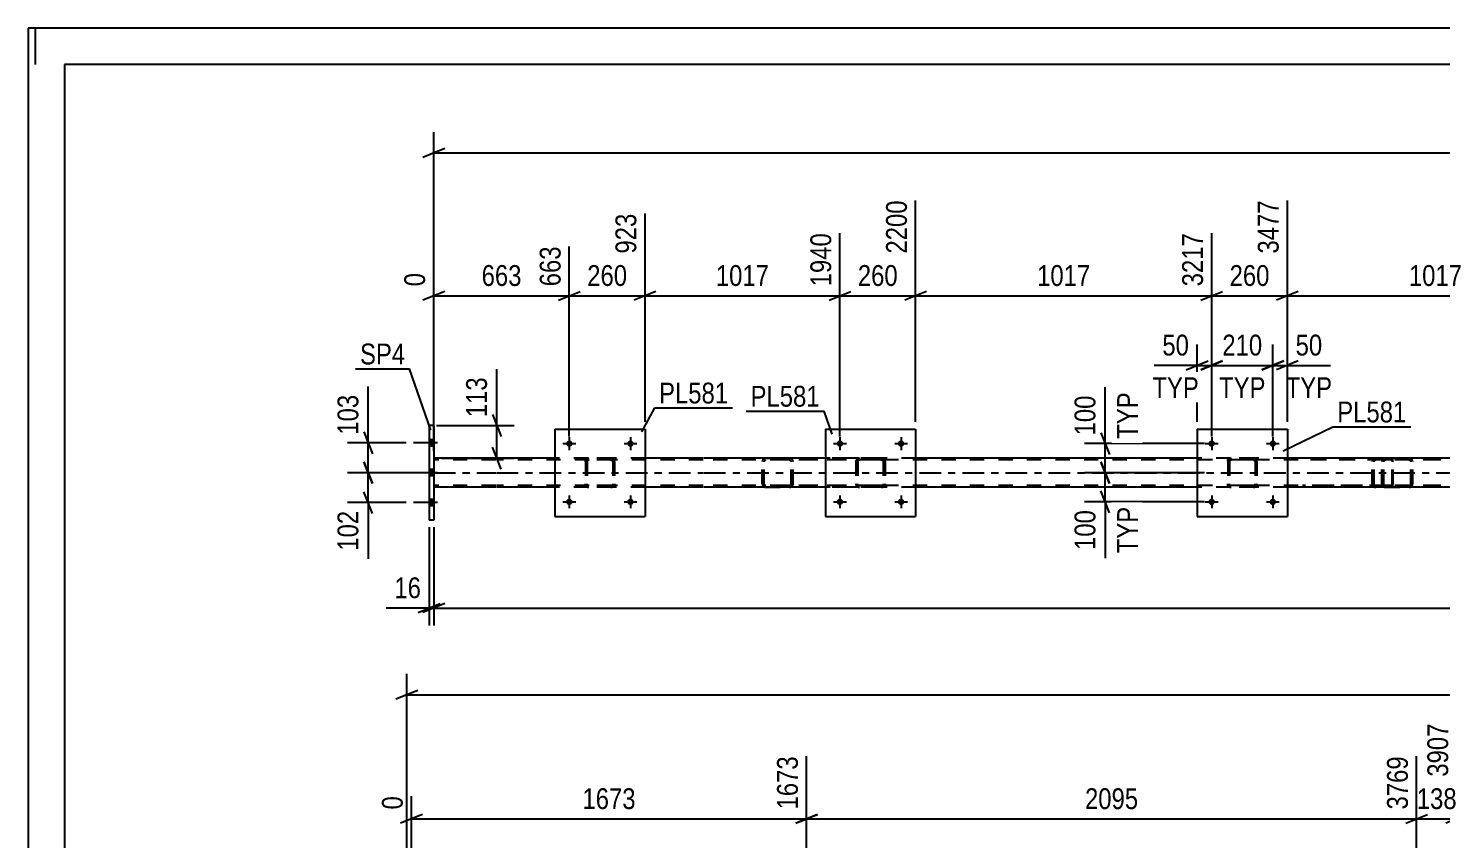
# Model space of a CAD drawing. Header units: millimetres. Extents: x 0 to 841, y 0 to 594.
# Drawn here: x 0 to 194.2, y 482.5 to 594 of the extents above; entities that cross this region are included whole.
import ezdxf

# ---------------------------------------------------------------- set-up
doc = ezdxf.new("R2010")
doc.units = ezdxf.units.MM
doc.linetypes.add('DXK_LINE_DOT2', pattern=[3.9198, 1.9599, -1.9599])
doc.linetypes.add('DXK_LINE_DOT3', pattern=[5.9187, 2.979, -0.9799, 0.9799, -0.9799])
doc.styles.add('Arial Narrow', font='ARIALN.TTF', dxfattribs={"height": 0.2})

# ---------------------------------------------------------------- blocks, each defined once
blk = doc.blocks.new('Unknown-275727422-1135')
at = {"color": 5, "linetype": 'Continuous'}
for p, q in [((841, 594), (0, 594)), ((0, 594), (0, 0)), ((1, 589), (1, 594)), ((836, 589), (5, 589)), ((5, 589), (5, 5))]:
    blk.add_line(p, q, dxfattribs=at)
blk = doc.blocks.new('Bolt-275727422-2502 - 2500')
at = {"linetype": 'Continuous'}
for points in [[(74.78, 536.92, -1), (73.9, 536.92, -1)], [(83.18, 536.92, -1), (82.3, 536.92, -1)]]:
    blk.add_hatch(color=1, dxfattribs=at).paths.add_polyline_path(points)
at = {"color": 1, "linetype": 'Continuous'}
for p, q in [((73.46, 536.92), (75.22, 536.92)), ((74.34, 537.8), (74.34, 536.04)), ((81.86, 536.92), (83.62, 536.92)), ((82.74, 537.8), (82.74, 536.04))]:
    blk.add_line(p, q, dxfattribs=at)
blk = doc.blocks.new('Bolt-275727422-2639 - 2500')
at = {"linetype": 'Continuous'}
for points in [[(74.78, 528.92, -1), (73.9, 528.92, -1)], [(83.18, 528.92, -1), (82.3, 528.92, -1)]]:
    blk.add_hatch(color=1, dxfattribs=at).paths.add_polyline_path(points)
at = {"color": 1, "linetype": 'Continuous'}
for p, q in [((73.46, 528.92), (75.22, 528.92)), ((74.34, 529.8), (74.34, 528.04)), ((81.86, 528.92), (83.62, 528.92)), ((82.74, 529.8), (82.74, 528.04))]:
    blk.add_line(p, q, dxfattribs=at)
blk = doc.blocks.new('Bolt-275727422-2524 - 2500')
at = {"linetype": 'Continuous'}
for points in [[(111.96, 536.92, -1), (111.08, 536.92, -1)], [(120.36, 536.92, -1), (119.48, 536.92, -1)]]:
    blk.add_hatch(color=1, dxfattribs=at).paths.add_polyline_path(points)
at = {"color": 1, "linetype": 'Continuous'}
for p, q in [((110.64, 536.92), (112.4, 536.92)), ((111.52, 537.8), (111.52, 536.04)), ((119.04, 536.92), (120.8, 536.92)), ((119.92, 537.8), (119.92, 536.04))]:
    blk.add_line(p, q, dxfattribs=at)
blk = doc.blocks.new('Bolt-275727422-2525 - 2500')
at = {"linetype": 'Continuous'}
for points in [[(111.96, 528.92, -1), (111.08, 528.92, -1)], [(120.36, 528.92, -1), (119.48, 528.92, -1)]]:
    blk.add_hatch(color=1, dxfattribs=at).paths.add_polyline_path(points)
at = {"color": 1, "linetype": 'Continuous'}
for p, q in [((110.64, 528.92), (112.4, 528.92)), ((111.52, 529.8), (111.52, 528.04)), ((119.04, 528.92), (120.8, 528.92)), ((119.92, 529.8), (119.92, 528.04))]:
    blk.add_line(p, q, dxfattribs=at)
blk = doc.blocks.new('Bolt-275727422-2526 - 2500')
at = {"linetype": 'Continuous'}
for points in [[(163.04, 536.92, -1), (162.16, 536.92, -1)], [(171.44, 536.92, -1), (170.56, 536.92, -1)]]:
    blk.add_hatch(color=1, dxfattribs=at).paths.add_polyline_path(points)
at = {"color": 1, "linetype": 'Continuous'}
for p, q in [((161.72, 536.92), (163.48, 536.92)), ((162.6, 537.8), (162.6, 536.04)), ((170.12, 536.92), (171.88, 536.92)), ((171, 537.8), (171, 536.04))]:
    blk.add_line(p, q, dxfattribs=at)
blk = doc.blocks.new('Bolt-275727422-2527 - 2500')
at = {"linetype": 'Continuous'}
for points in [[(163.04, 528.92, -1), (162.16, 528.92, -1)], [(171.44, 528.92, -1), (170.56, 528.92, -1)]]:
    blk.add_hatch(color=1, dxfattribs=at).paths.add_polyline_path(points)
at = {"color": 1, "linetype": 'Continuous'}
for p, q in [((161.72, 528.92), (163.48, 528.92)), ((162.6, 529.8), (162.6, 528.04)), ((170.12, 528.92), (171.88, 528.92)), ((171, 529.8), (171, 528.04))]:
    blk.add_line(p, q, dxfattribs=at)
blk = doc.blocks.new('Part-275727422-2530 - 2500')
at = {"color": 2, "linetype": 'Continuous'}
for p, q in [((72.34, 538.92), (72.34, 526.92)), ((72.34, 538.92), (84.74, 538.92)), ((84.74, 538.92), (84.74, 526.92)), ((72.34, 526.92), (84.74, 526.92))]:
    blk.add_line(p, q, dxfattribs=at)
blk = doc.blocks.new('Part-275727422-2531 - 2500')
at = {"color": 7, "linetype": 'DXK_LINE_DOT2'}
for p, q in [((76.54, 534.44), (76.58, 534.62)), ((76.58, 534.62), (76.54, 534.44)), ((76.54, 534.44), (76.54, 531.4)), ((76.78, 534.44), (76.8, 534.53)), ((76.78, 534.44), (76.78, 531.4)), ((76.8, 534.53), (76.85, 534.61)), ((76.84, 534.88), (77.02, 534.92)), ((77.02, 534.92), (76.84, 534.88)), ((76.85, 534.61), (76.93, 534.66)), ((76.93, 534.66), (77.02, 534.68)), ((80.06, 534.92), (77.02, 534.92)), ((80.06, 534.68), (77.02, 534.68)), ((80.06, 534.92), (80.24, 534.88)), ((80.24, 534.88), (80.06, 534.92)), ((80.06, 534.68), (80.15, 534.66)), ((80.15, 534.66), (80.23, 534.61)), ((80.23, 534.61), (80.28, 534.53)), ((80.28, 534.53), (80.3, 534.44)), ((80.3, 534.44), (80.3, 531.4)), ((80.5, 534.62), (80.54, 534.44)), ((80.54, 534.44), (80.5, 534.62)), ((80.54, 534.44), (80.54, 531.4)), ((76.58, 531.22), (76.54, 531.4)), ((76.54, 531.4), (76.58, 531.22)), ((76.8, 531.31), (76.78, 531.4)), ((76.85, 531.23), (76.8, 531.31)), ((77.02, 530.92), (76.84, 530.96)), ((76.84, 530.96), (77.02, 530.92)), ((76.93, 531.18), (76.85, 531.23)), ((77.02, 531.16), (76.93, 531.18)), ((80.06, 531.16), (77.02, 531.16)), ((80.06, 530.92), (77.02, 530.92)), ((80.15, 531.18), (80.06, 531.16)), ((80.24, 530.96), (80.06, 530.92)), ((80.06, 530.92), (80.24, 530.96)), ((80.23, 531.23), (80.15, 531.18)), ((80.28, 531.31), (80.23, 531.23)), ((80.3, 531.4), (80.28, 531.31)), ((80.54, 531.4), (80.5, 531.22)), ((80.5, 531.22), (80.54, 531.4))]:
    blk.add_line(p, q, dxfattribs=at)
at = {"color": 7, "linetype": 'DXK_LINE_DOT3'}
blk.add_line((78.54, 532.92), (78.54, 532.92), dxfattribs=at)
at = {"color": 7, "linetype": 'DXK_LINE_DOT2'}
for centre, start, end in [((77.02, 534.44), 112.5, 157.5), ((77.02, 534.44), 112.5, 157.5), ((80.06, 534.44), 22.5, 67.5), ((80.06, 534.44), 22.5, 67.5), ((77.02, 531.4), 202.5, 247.5), ((77.02, 531.4), 202.5, 247.5), ((80.06, 531.4), 292.5, 337.5), ((80.06, 531.4), 292.5, 337.5)]:
    blk.add_arc(centre, 0.48, start, end, dxfattribs=at)
blk = doc.blocks.new('Part-275727422-2610 - 2500')
at = {"color": 7, "linetype": 'DXK_LINE_DOT2'}
for p, q in [((100.88, 534.61), (100.84, 534.44)), ((100.84, 531.4), (100.84, 534.44)), ((100.88, 534.62), (100.88, 534.61)), ((101.1, 534.44), (101.12, 534.53)), ((101.1, 531.4), (101.1, 534.44)), ((101.12, 534.53), (101.17, 534.61)), ((101.35, 534.92), (101.16, 534.88)), ((101.17, 534.61), (101.25, 534.66)), ((101.25, 534.66), (101.35, 534.68)), ((101.35, 534.92), (104.59, 534.92)), ((116.34, 534.92), (101.35, 534.92)), ((116.34, 534.68), (101.35, 534.68)), ((104.78, 534.88), (104.59, 534.92)), ((104.59, 534.68), (104.68, 534.66)), ((104.68, 534.66), (104.77, 534.61)), ((104.77, 534.61), (104.82, 534.53)), ((104.82, 534.53), (104.84, 534.44)), ((104.84, 531.4), (104.84, 534.44)), ((105.06, 534.61), (105.06, 534.62)), ((105.1, 534.44), (105.06, 534.61)), ((105.1, 531.4), (105.1, 534.44)), ((100.84, 531.4), (100.86, 531.31)), ((100.86, 531.31), (100.88, 531.22)), ((101.12, 531.31), (101.1, 531.4)), ((101.17, 531.23), (101.12, 531.31)), ((101.16, 530.96), (101.35, 530.92)), ((101.25, 531.18), (101.17, 531.23)), ((101.35, 531.16), (101.25, 531.18)), ((116.34, 531.16), (101.35, 531.16)), ((101.35, 530.92), (104.59, 530.92)), ((116.34, 530.92), (101.35, 530.92)), ((104.68, 531.18), (104.59, 531.16)), ((104.59, 530.92), (104.78, 530.96)), ((104.77, 531.23), (104.68, 531.18)), ((104.82, 531.31), (104.77, 531.23)), ((104.84, 531.4), (104.82, 531.31)), ((105.06, 531.22), (105.08, 531.31)), ((105.08, 531.31), (105.1, 531.4))]:
    blk.add_line(p, q, dxfattribs=at)
for centre, start, end in [((101.33, 534.42), 110.7583, 155.68), ((104.61, 534.42), 24.32, 69.2417), ((101.33, 531.42), 204.32, 249.2417), ((104.61, 531.42), 290.7583, 335.68)]:
    blk.add_arc(centre, 0.496, start, end, dxfattribs=at)
blk = doc.blocks.new('Part-275727422-2552 - 2500')
at = {"color": 2, "linetype": 'Continuous'}
for p, q in [((109.52, 538.92), (109.52, 526.92)), ((109.52, 538.92), (121.92, 538.92)), ((121.92, 538.92), (121.92, 526.92)), ((109.52, 526.92), (121.92, 526.92))]:
    blk.add_line(p, q, dxfattribs=at)
blk = doc.blocks.new('Part-275727422-2553 - 2500')
at = {"color": 7, "linetype": 'DXK_LINE_DOT2'}
for p, q in [((113.72, 534.44), (113.76, 534.62)), ((113.76, 534.62), (113.72, 534.44)), ((113.72, 534.44), (113.72, 531.4)), ((113.96, 534.44), (113.98, 534.53)), ((113.96, 534.44), (113.96, 531.4)), ((113.98, 534.53), (114.03, 534.61)), ((114.02, 534.88), (114.2, 534.92)), ((114.2, 534.92), (114.02, 534.88)), ((114.03, 534.61), (114.11, 534.66)), ((114.11, 534.66), (114.2, 534.68)), ((117.24, 534.92), (114.2, 534.92)), ((117.24, 534.68), (114.2, 534.68)), ((117.24, 534.92), (117.42, 534.88)), ((117.42, 534.88), (117.24, 534.92)), ((117.24, 534.68), (117.33, 534.66)), ((117.33, 534.66), (117.41, 534.61)), ((117.41, 534.61), (117.46, 534.53)), ((117.46, 534.53), (117.48, 534.44)), ((117.48, 534.44), (117.48, 531.4)), ((117.68, 534.62), (117.72, 534.44)), ((117.72, 534.44), (117.68, 534.62)), ((117.72, 534.44), (117.72, 531.4)), ((113.76, 531.22), (113.72, 531.4)), ((113.72, 531.4), (113.76, 531.22)), ((113.98, 531.31), (113.96, 531.4)), ((114.03, 531.23), (113.98, 531.31)), ((114.2, 530.92), (114.02, 530.96)), ((114.02, 530.96), (114.2, 530.92)), ((114.11, 531.18), (114.03, 531.23)), ((114.2, 531.16), (114.11, 531.18)), ((117.24, 531.16), (114.2, 531.16)), ((117.24, 530.92), (114.2, 530.92)), ((117.33, 531.18), (117.24, 531.16)), ((117.42, 530.96), (117.24, 530.92)), ((117.24, 530.92), (117.42, 530.96)), ((117.41, 531.23), (117.33, 531.18)), ((117.46, 531.31), (117.41, 531.23)), ((117.48, 531.4), (117.46, 531.31)), ((117.72, 531.4), (117.68, 531.22)), ((117.68, 531.22), (117.72, 531.4))]:
    blk.add_line(p, q, dxfattribs=at)
at = {"color": 7, "linetype": 'DXK_LINE_DOT3'}
blk.add_line((115.72, 532.92), (115.72, 532.92), dxfattribs=at)
at = {"color": 7, "linetype": 'DXK_LINE_DOT2'}
for centre, start, end in [((114.2, 534.44), 112.5, 157.5), ((114.2, 534.44), 112.5, 157.5), ((117.24, 534.44), 22.5, 67.5), ((117.24, 534.44), 22.5, 67.5), ((114.2, 531.4), 202.5, 247.5), ((114.2, 531.4), 202.5, 247.5), ((117.24, 531.4), 292.5, 337.5), ((117.24, 531.4), 292.5, 337.5)]:
    blk.add_arc(centre, 0.48, start, end, dxfattribs=at)
blk = doc.blocks.new('Part-275727422-2554 - 2500')
at = {"color": 2, "linetype": 'Continuous'}
for p, q in [((160.6, 538.92), (160.6, 526.92)), ((160.6, 538.92), (173, 538.92)), ((173, 538.92), (173, 526.92)), ((160.6, 526.92), (173, 526.92))]:
    blk.add_line(p, q, dxfattribs=at)
blk = doc.blocks.new('Part-275727422-2555 - 2500')
at = {"color": 7, "linetype": 'DXK_LINE_DOT2'}
for p, q in [((164.8, 534.44), (164.84, 534.62)), ((164.84, 534.62), (164.8, 534.44)), ((164.8, 534.44), (164.8, 531.4)), ((165.04, 534.44), (165.06, 534.53)), ((165.04, 534.44), (165.04, 531.4)), ((165.06, 534.53), (165.11, 534.61)), ((165.1, 534.88), (165.28, 534.92)), ((165.28, 534.92), (165.1, 534.88)), ((165.11, 534.61), (165.19, 534.66)), ((165.19, 534.66), (165.28, 534.68)), ((168.32, 534.92), (165.28, 534.92)), ((168.32, 534.68), (165.28, 534.68)), ((168.32, 534.92), (168.51, 534.88)), ((168.51, 534.88), (168.32, 534.92)), ((168.32, 534.68), (168.41, 534.66)), ((168.41, 534.66), (168.49, 534.61)), ((168.49, 534.61), (168.54, 534.53)), ((168.54, 534.53), (168.56, 534.44)), ((168.56, 534.44), (168.56, 531.4)), ((168.77, 534.62), (168.8, 534.44)), ((168.8, 534.44), (168.77, 534.62)), ((168.8, 534.44), (168.8, 531.4)), ((164.84, 531.22), (164.8, 531.4)), ((164.8, 531.4), (164.84, 531.22)), ((165.06, 531.31), (165.04, 531.4)), ((165.11, 531.23), (165.06, 531.31)), ((165.28, 530.92), (165.1, 530.96)), ((165.1, 530.96), (165.28, 530.92)), ((165.19, 531.18), (165.11, 531.23)), ((165.28, 531.16), (165.19, 531.18)), ((168.32, 531.16), (165.28, 531.16)), ((168.32, 530.92), (165.28, 530.92)), ((168.41, 531.18), (168.32, 531.16)), ((168.51, 530.96), (168.32, 530.92)), ((168.32, 530.92), (168.51, 530.96)), ((168.49, 531.23), (168.41, 531.18)), ((168.54, 531.31), (168.49, 531.23)), ((168.56, 531.4), (168.54, 531.31)), ((168.8, 531.4), (168.77, 531.22)), ((168.77, 531.22), (168.8, 531.4))]:
    blk.add_line(p, q, dxfattribs=at)
at = {"color": 7, "linetype": 'DXK_LINE_DOT3'}
blk.add_line((166.8, 532.92), (166.8, 532.92), dxfattribs=at)
at = {"color": 7, "linetype": 'DXK_LINE_DOT2'}
for centre, start, end in [((165.28, 534.44), 112.5, 157.5), ((165.28, 534.44), 112.5, 157.5), ((168.32, 534.44), 22.5, 67.5), ((168.32, 534.44), 22.5, 67.5), ((165.28, 531.4), 202.5, 247.5), ((165.28, 531.4), 202.5, 247.5), ((168.32, 531.4), 292.5, 337.5), ((168.32, 531.4), 292.5, 337.5)]:
    blk.add_arc(centre, 0.48, start, end, dxfattribs=at)
blk = doc.blocks.new('Bolt-275727422-2637 - 2500')
at = {"linetype": 'Continuous'}
for points in [[(55.72, 536.58), (55.72, 537.46), (55.08, 537.46), (55.08, 536.58)], [(55.72, 536.58), (55.72, 537.46), (55.08, 537.46), (55.08, 536.58)], [(55.72, 536.58), (55.72, 537.46), (55.08, 537.46), (55.08, 536.58)], [(55.72, 532.48), (55.72, 533.36), (55.08, 533.36), (55.08, 532.48)], [(55.72, 532.48), (55.72, 533.36), (55.08, 533.36), (55.08, 532.48)], [(55.72, 528.38), (55.72, 529.26), (55.08, 529.26), (55.08, 528.38)], [(55.72, 528.38), (55.72, 529.26), (55.08, 529.26), (55.08, 528.38)], [(55.72, 528.38), (55.72, 529.26), (55.08, 529.26), (55.08, 528.38)]]:
    blk.add_hatch(color=1, dxfattribs=at).paths.add_polyline_path(points)
at = {"color": 1, "linetype": 'Continuous'}
for p, q in [((56.24, 537.02), (52.92, 537.02)), ((56.24, 537.02), (52.92, 537.02)), ((56.24, 537.02), (52.92, 537.02)), ((55.72, 537.46), (55.08, 537.46)), ((55.72, 537.46), (55.08, 537.46)), ((55.72, 537.46), (55.08, 537.46)), ((55.72, 536.58), (55.08, 536.58)), ((55.72, 536.58), (55.08, 536.58)), ((55.72, 536.58), (55.08, 536.58)), ((56.24, 532.92), (52.92, 532.92)), ((56.24, 532.92), (52.92, 532.92)), ((55.72, 533.36), (55.08, 533.36)), ((55.72, 533.36), (55.08, 533.36)), ((55.72, 532.48), (55.08, 532.48)), ((55.72, 532.48), (55.08, 532.48)), ((56.24, 528.82), (52.92, 528.82)), ((56.24, 528.82), (52.92, 528.82)), ((56.24, 528.82), (52.92, 528.82)), ((55.72, 529.26), (55.08, 529.26)), ((55.72, 529.26), (55.08, 529.26)), ((55.72, 529.26), (55.08, 529.26)), ((55.72, 528.38), (55.08, 528.38)), ((55.72, 528.38), (55.08, 528.38)), ((55.72, 528.38), (55.08, 528.38))]:
    blk.add_line(p, q, dxfattribs=at)
blk = doc.blocks.new('Part-275727422-2611 - 2500')
at = {"color": 7, "linetype": 'DXK_LINE_DOT2'}
for p, q in [((185.98, 534.92), (175.09, 534.92)), ((185.98, 534.68), (175.09, 534.68)), ((184.69, 534.61), (184.66, 534.44)), ((184.66, 531.4), (184.66, 534.44)), ((184.7, 534.62), (184.69, 534.61)), ((184.91, 534.44), (184.93, 534.53)), ((184.91, 531.4), (184.91, 534.44)), ((184.93, 534.53), (184.98, 534.61)), ((185.16, 534.92), (184.97, 534.88)), ((184.98, 534.61), (185.06, 534.66)), ((185.06, 534.66), (185.16, 534.68)), ((187.25, 534.92), (185.16, 534.92)), ((187.25, 534.68), (185.16, 534.68)), ((185.98, 534.68), (185.98, 534.92)), ((187.35, 534.88), (187.25, 534.92)), ((187.25, 534.68), (187.3, 534.66)), ((187.3, 534.66), (187.35, 534.61)), ((187.44, 534.78), (187.35, 534.88)), ((187.35, 534.61), (187.38, 534.53)), ((187.38, 534.53), (187.39, 534.44)), ((187.39, 531.4), (187.39, 534.44)), ((187.5, 534.62), (187.44, 534.78)), ((187.52, 534.44), (187.5, 534.62)), ((187.52, 531.4), (187.52, 534.44)), ((187.25, 531.16), (175.09, 531.16)), ((185.98, 530.92), (175.09, 530.92)), ((184.66, 531.4), (184.68, 531.31)), ((184.68, 531.31), (184.7, 531.22)), ((184.93, 531.31), (184.91, 531.4)), ((184.98, 531.23), (184.93, 531.31)), ((184.97, 530.96), (185.16, 530.92)), ((185.06, 531.18), (184.98, 531.23)), ((185.16, 531.16), (185.06, 531.18)), ((187.25, 530.92), (185.16, 530.92)), ((185.98, 531.16), (185.98, 530.92)), ((187.3, 531.18), (187.25, 531.16)), ((187.25, 530.92), (187.35, 530.96)), ((187.35, 531.23), (187.3, 531.18)), ((187.38, 531.31), (187.35, 531.23)), ((187.35, 530.96), (187.44, 531.06)), ((187.39, 531.4), (187.38, 531.31)), ((187.44, 531.06), (187.5, 531.22)), ((187.5, 531.22), (187.52, 531.4))]:
    blk.add_line(p, q, dxfattribs=at)
for centre, start, end in [((185.15, 534.43), 111.1941, 156.1506), ((185.15, 531.42), 203.8494, 248.8059)]:
    blk.add_arc(centre, 0.492, start, end, dxfattribs=at)
blk = doc.blocks.new('Part-275727422-2616 - 2500')
at = {"color": 2, "linetype": 'Continuous'}
for p, q in [((55.72, 539.42), (55.08, 539.42)), ((55.08, 539.42), (55.08, 526.42)), ((55.72, 539.42), (55.72, 526.42)), ((55.72, 526.42), (55.08, 526.42))]:
    blk.add_line(p, q, dxfattribs=at)
blk = doc.blocks.new('Part-275727422-2617 - 2500')
at = {"color": 7, "linetype": 'DXK_LINE_DOT2'}
for p, q in [((186.01, 534.61), (185.98, 534.44)), ((185.98, 531.4), (185.98, 534.44)), ((186.01, 534.62), (186.01, 534.61)), ((186.23, 534.44), (186.25, 534.53)), ((186.23, 531.4), (186.23, 534.44)), ((186.25, 534.53), (186.31, 534.61)), ((186.49, 534.92), (186.29, 534.88)), ((186.31, 534.61), (186.39, 534.66)), ((186.39, 534.66), (186.49, 534.68)), ((186.49, 534.92), (189.72, 534.92)), ((201.47, 534.92), (186.49, 534.92)), ((201.47, 534.68), (186.49, 534.68)), ((189.92, 534.88), (189.72, 534.92)), ((189.72, 534.68), (189.82, 534.66)), ((189.82, 534.66), (189.9, 534.61)), ((189.9, 534.61), (189.96, 534.53)), ((189.96, 534.53), (189.98, 534.44)), ((189.98, 531.4), (189.98, 534.44)), ((190.2, 534.61), (190.19, 534.62)), ((190.23, 534.44), (190.2, 534.61)), ((190.23, 531.4), (190.23, 534.44)), ((185.98, 531.4), (185.99, 531.31)), ((185.99, 531.31), (186.01, 531.22)), ((186.25, 531.31), (186.23, 531.4)), ((186.31, 531.23), (186.25, 531.31)), ((186.29, 530.96), (186.49, 530.92)), ((186.39, 531.18), (186.31, 531.23)), ((186.49, 531.16), (186.39, 531.18)), ((201.47, 531.16), (186.49, 531.16)), ((186.49, 530.92), (189.72, 530.92)), ((201.47, 530.92), (186.49, 530.92)), ((189.82, 531.18), (189.72, 531.16)), ((189.72, 530.92), (189.92, 530.96)), ((189.9, 531.23), (189.82, 531.18)), ((189.96, 531.31), (189.9, 531.23)), ((189.98, 531.4), (189.96, 531.31)), ((190.19, 531.22), (190.21, 531.31)), ((190.21, 531.31), (190.23, 531.4))]:
    blk.add_line(p, q, dxfattribs=at)
for centre, start, end in [((186.47, 534.42), 110.7583, 155.68), ((189.74, 534.42), 24.32, 69.2417), ((186.47, 531.42), 204.32, 249.2417), ((189.74, 531.42), 290.7583, 335.68)]:
    blk.add_arc(centre, 0.496, start, end, dxfattribs=at)
blk = doc.blocks.new('Part-275727422-2636 - 2500')
at = {"color": 2, "linetype": 'Continuous'}
for p, q in [((64.24, 534.92), (55.72, 534.92)), ((72.34, 534.92), (64.34, 534.92)), ((92.74, 534.92), (84.74, 534.92)), ((109.52, 534.92), (92.84, 534.92)), ((160.6, 534.92), (121.92, 534.92)), ((211.68, 534.92), (173, 534.92)), ((64.24, 530.92), (55.72, 530.92)), ((72.34, 530.92), (64.34, 530.92)), ((92.74, 530.92), (84.74, 530.92)), ((109.52, 530.92), (92.84, 530.92)), ((160.6, 530.92), (121.92, 530.92)), ((211.68, 530.92), (173, 530.92))]:
    blk.add_line(p, q, dxfattribs=at)
at = {"color": 7, "linetype": 'DXK_LINE_DOT2'}
for p, q in [((55.72, 534.92), (55.72, 530.92)), ((64.24, 534.68), (55.72, 534.68)), ((92.74, 534.68), (64.34, 534.68)), ((84.74, 534.92), (72.34, 534.92)), ((754.59, 534.68), (92.84, 534.68)), ((121.92, 534.92), (109.52, 534.92)), ((173, 534.92), (160.6, 534.92)), ((64.24, 531.16), (55.72, 531.16)), ((92.74, 531.16), (64.34, 531.16)), ((84.74, 530.92), (72.34, 530.92)), ((754.59, 531.16), (92.84, 531.16)), ((121.92, 530.92), (109.52, 530.92)), ((173, 530.92), (160.6, 530.92))]:
    blk.add_line(p, q, dxfattribs=at)
at = {"color": 7, "linetype": 'DXK_LINE_DOT3'}
for p, q in [((55.72, 532.92), (64.24, 532.92)), ((64.34, 532.92), (92.74, 532.92)), ((92.84, 532.92), (754.59, 532.92))]:
    blk.add_line(p, q, dxfattribs=at)
blk = doc.blocks.new('StraightDimension-275727422-15340 - 2500')
at = {"color": 7, "linetype": 'Continuous'}
for p, q in [((171, 537.92), (171, 550.53)), ((173, 539.92), (173, 550.53)), ((169.5, 547.08), (172.5, 548.28)), ((171, 547.68), (173, 547.68)), ((174.5, 548.28), (171.5, 547.08))]:
    blk.add_line(p, q, dxfattribs=at)
at = {"color": 0}
blk.add_wipeout([(178.38, 548.43), (178.38, 552.63), (173.53, 552.63), (173.53, 548.43)], dxfattribs=at)
at = {"color": 7, "linetype": 'Continuous'}
blk.add_line((173, 547.68), (178.91, 547.68), dxfattribs=at)
at = {"color": 3, "style": 'Arial Narrow'}
blk.add_text('50', height=2.863, dxfattribs=at).set_placement((174.13, 549.03))
at = {"color": 0, "linetype": 'Continuous'}
blk.add_wipeout([(179.75, 542.58), (179.75, 546.78), (172.16, 546.78), (172.16, 542.58)], dxfattribs=at)
at = {"color": 7, "linetype": 'Continuous'}
blk.add_line((173, 547.68), (178.91, 547.68), dxfattribs=at)
at = {"color": 3, "linetype": 'Continuous', "style": 'Arial Narrow'}
blk.add_text('TYP', height=2.863, dxfattribs=at).set_placement((172.76, 543.18))
blk = doc.blocks.new('StraightDimension-275727422-5767 - 2500')
at = {"color": 7, "linetype": 'Continuous'}
for p, q in [((55.72, 525.42), (55.72, 511.93)), ((57.22, 514.93), (54.22, 513.73)), ((55.72, 514.33), (754.59, 514.33))]:
    blk.add_line(p, q, dxfattribs=at)
blk = doc.blocks.new('StraightDimension-275727422-12592 - 2500')
at = {"color": 7, "linetype": 'Continuous'}
for p, q in [((46.1, 534.42), (47.3, 531.42)), ((54.08, 532.92), (43.85, 532.92)), ((46.7, 528.82), (46.7, 532.92)), ((47.3, 527.32), (46.1, 530.32)), ((51.92, 528.82), (43.85, 528.82))]:
    blk.add_line(p, q, dxfattribs=at)
at = {"color": 0}
blk.add_wipeout([(45.95, 528.3), (41.75, 528.3), (41.75, 521.61), (45.95, 521.61)], dxfattribs=at)
at = {"color": 7, "linetype": 'Continuous'}
blk.add_line((46.7, 528.82), (46.7, 521.09), dxfattribs=at)
blk.add_line((46.7, 528.82), (46.7, 521.09), dxfattribs=at)
at = {"color": 3, "style": 'Arial Narrow'}
blk.add_text('102', height=2.863, rotation=90.0002, dxfattribs=at).set_placement((45.35, 522.21))
blk = doc.blocks.new('StraightDimension-275727422-2686 - 2500')
at = {"color": 7, "linetype": 'Continuous'}
for p, q in [((55.72, 540.42), (55.72, 579.71)), ((57.22, 577.46), (54.22, 576.26)), ((55.72, 576.86), (755.23, 576.86))]:
    blk.add_line(p, q, dxfattribs=at)
blk = doc.blocks.new('StraightDimension-275727422-2716 - 2500')
at = {"color": 7, "linetype": 'Continuous'}
for p, q in [((63.77, 540.92), (64.97, 537.92)), ((56.08, 539.42), (66.77, 539.42)), ((64.37, 534.92), (64.37, 539.42)), ((64.97, 533.42), (63.77, 536.42)), ((56.72, 534.92), (66.77, 534.92))]:
    blk.add_line(p, q, dxfattribs=at)
at = {"color": 0}
blk.add_wipeout([(63.62, 546.63), (59.42, 546.63), (59.42, 539.95), (63.62, 539.95)], dxfattribs=at)
at = {"color": 7, "linetype": 'Continuous'}
blk.add_line((64.37, 539.42), (64.37, 547.16), dxfattribs=at)
blk.add_line((64.37, 539.42), (64.37, 547.16), dxfattribs=at)
at = {"color": 3, "style": 'Arial Narrow'}
blk.add_text('113', height=2.863, rotation=90.0002, dxfattribs=at).set_placement((63.02, 540.55))
blk = doc.blocks.new('StraightDimension-275727422-5768 - 2500')
at = {"color": 7, "linetype": 'Continuous'}
for p, q in [((55.08, 525.42), (55.08, 511.93)), ((55.72, 525.42), (55.72, 511.93)), ((53.58, 513.73), (56.58, 514.93)), ((57.22, 514.93), (54.22, 513.73)), ((55.08, 514.33), (55.72, 514.33))]:
    blk.add_line(p, q, dxfattribs=at)
at = {"color": 0}
blk.add_wipeout([(54.56, 515.08), (54.56, 519.28), (49.7, 519.28), (49.7, 515.08)], dxfattribs=at)
at = {"color": 7, "linetype": 'Continuous'}
blk.add_line((55.08, 514.33), (49.17, 514.33), dxfattribs=at)
blk.add_line((55.08, 514.33), (49.17, 514.33), dxfattribs=at)
at = {"color": 3, "style": 'Arial Narrow'}
blk.add_text('16', height=2.863, dxfattribs=at).set_placement((50.3, 515.68))
blk = doc.blocks.new('StraightDimension-275727422-9792 - 2500')
at = {"color": 7, "linetype": 'Continuous'}
for p, q in [((173, 539.92), (173, 570.35)), ((213.68, 537.92), (213.68, 565.85)), ((174.5, 557.84), (171.5, 556.64)), ((212.18, 556.64), (215.18, 557.84)), ((173, 557.24), (213.68, 557.24))]:
    blk.add_line(p, q, dxfattribs=at)
at = {"color": 0, "linetype": 'Continuous'}
blk.add_wipeout([(213.08, 566.45), (208.88, 566.45), (208.88, 557.94), (213.08, 557.94)], dxfattribs=at)
at = {"color": 0}
blk.add_wipeout([(197.6, 557.99), (197.6, 562.19), (189.09, 562.19), (189.09, 557.99)], dxfattribs=at)
at = {"color": 3, "linetype": 'Continuous', "style": 'Arial Narrow'}
blk.add_text('4494', height=2.863, rotation=90.0002, dxfattribs=at).set_placement((212.48, 558.54))
at = {"color": 3, "style": 'Arial Narrow'}
blk.add_text('1017', height=2.863, dxfattribs=at).set_placement((189.69, 558.59))
blk = doc.blocks.new('StraightDimension-275727422-9793 - 2500')
at = {"color": 7, "linetype": 'Continuous'}
for p, q in [((173, 539.92), (173, 570.35)), ((162.6, 537.92), (162.6, 565.85)), ((161.1, 556.64), (164.1, 557.84)), ((174.5, 557.84), (171.5, 556.64)), ((162.6, 557.24), (173, 557.24))]:
    blk.add_line(p, q, dxfattribs=at)
at = {"color": 0}
blk.add_wipeout([(171.14, 557.99), (171.14, 562.19), (164.46, 562.19), (164.46, 557.99)], dxfattribs=at)
at = {"color": 0, "linetype": 'Continuous'}
blk.add_wipeout([(172.4, 570.95), (168.2, 570.95), (168.2, 562.44), (172.4, 562.44)], dxfattribs=at)
at = {"color": 3, "linetype": 'Continuous', "style": 'Arial Narrow'}
blk.add_text('3477', height=2.863, rotation=90.0002, dxfattribs=at).set_placement((171.8, 563.04))
at = {"color": 3, "style": 'Arial Narrow'}
blk.add_text('260', height=2.863, dxfattribs=at).set_placement((165.06, 558.59))
blk = doc.blocks.new('StraightDimension-275727422-9794 - 2500')
at = {"color": 7, "linetype": 'Continuous'}
for p, q in [((121.92, 539.92), (121.92, 570.35)), ((162.6, 537.92), (162.6, 565.85)), ((123.42, 557.84), (120.42, 556.64)), ((161.1, 556.64), (164.1, 557.84)), ((121.92, 557.24), (162.6, 557.24))]:
    blk.add_line(p, q, dxfattribs=at)
at = {"color": 0, "linetype": 'Continuous'}
blk.add_wipeout([(162, 566.45), (157.8, 566.45), (157.8, 557.94), (162, 557.94)], dxfattribs=at)
at = {"color": 0}
blk.add_wipeout([(146.52, 557.99), (146.52, 562.19), (138.01, 562.19), (138.01, 557.99)], dxfattribs=at)
at = {"color": 3, "linetype": 'Continuous', "style": 'Arial Narrow'}
blk.add_text('3217', height=2.863, rotation=90.0002, dxfattribs=at).set_placement((161.4, 558.54))
at = {"color": 3, "style": 'Arial Narrow'}
blk.add_text('1017', height=2.863, dxfattribs=at).set_placement((138.61, 558.59))
blk = doc.blocks.new('StraightDimension-275727422-9795 - 2500')
at = {"color": 7, "linetype": 'Continuous'}
for p, q in [((121.92, 539.92), (121.92, 570.35)), ((111.52, 537.92), (111.52, 565.85)), ((110.02, 556.64), (113.02, 557.84)), ((123.42, 557.84), (120.42, 556.64)), ((111.52, 557.24), (121.92, 557.24))]:
    blk.add_line(p, q, dxfattribs=at)
at = {"color": 0}
blk.add_wipeout([(120.06, 557.99), (120.06, 562.19), (113.38, 562.19), (113.38, 557.99)], dxfattribs=at)
at = {"color": 0, "linetype": 'Continuous'}
blk.add_wipeout([(121.32, 570.95), (117.12, 570.95), (117.12, 562.44), (121.32, 562.44)], dxfattribs=at)
at = {"color": 3, "linetype": 'Continuous', "style": 'Arial Narrow'}
blk.add_text('2200', height=2.863, rotation=90.0002, dxfattribs=at).set_placement((120.72, 563.04))
at = {"color": 3, "style": 'Arial Narrow'}
blk.add_text('260', height=2.863, dxfattribs=at).set_placement((113.98, 558.59))
blk = doc.blocks.new('StraightDimension-275727422-9796 - 2500')
at = {"color": 7, "linetype": 'Continuous'}
for p, q in [((84.74, 539.92), (84.74, 568.53)), ((111.52, 537.92), (111.52, 565.85)), ((86.24, 557.84), (83.24, 556.64)), ((110.02, 556.64), (113.02, 557.84)), ((84.74, 557.24), (111.52, 557.24))]:
    blk.add_line(p, q, dxfattribs=at)
at = {"color": 0, "linetype": 'Continuous'}
blk.add_wipeout([(110.92, 566.45), (106.72, 566.45), (106.72, 557.94), (110.92, 557.94)], dxfattribs=at)
at = {"color": 0}
blk.add_wipeout([(102.39, 557.99), (102.39, 562.19), (93.87, 562.19), (93.87, 557.99)], dxfattribs=at)
at = {"color": 3, "linetype": 'Continuous', "style": 'Arial Narrow'}
blk.add_text('1940', height=2.863, rotation=90.0002, dxfattribs=at).set_placement((110.32, 558.54))
at = {"color": 3, "style": 'Arial Narrow'}
blk.add_text('1017', height=2.863, dxfattribs=at).set_placement((94.47, 558.59))
blk = doc.blocks.new('StraightDimension-275727422-9797 - 2500')
at = {"color": 7, "linetype": 'Continuous'}
for p, q in [((84.74, 539.92), (84.74, 568.53)), ((74.34, 537.92), (74.34, 564.03)), ((72.84, 556.64), (75.84, 557.84)), ((86.24, 557.84), (83.24, 556.64)), ((74.34, 557.24), (84.74, 557.24))]:
    blk.add_line(p, q, dxfattribs=at)
at = {"color": 0}
blk.add_wipeout([(82.88, 557.99), (82.88, 562.19), (76.2, 562.19), (76.2, 557.99)], dxfattribs=at)
at = {"color": 0, "linetype": 'Continuous'}
blk.add_wipeout([(84.14, 569.13), (79.94, 569.13), (79.94, 562.44), (84.14, 562.44)], dxfattribs=at)
at = {"color": 3, "linetype": 'Continuous', "style": 'Arial Narrow'}
blk.add_text('923', height=2.863, rotation=90.0002, dxfattribs=at).set_placement((83.54, 563.04))
at = {"color": 3, "style": 'Arial Narrow'}
blk.add_text('260', height=2.863, dxfattribs=at).set_placement((76.8, 558.59))
blk = doc.blocks.new('StraightDimension-275727422-9798 - 2500')
at = {"color": 7, "linetype": 'Continuous'}
for p, q in [((74.34, 537.92), (74.34, 564.03)), ((55.72, 535.92), (55.72, 560.37)), ((57.22, 557.84), (54.22, 556.64)), ((72.84, 556.64), (75.84, 557.84)), ((55.72, 557.24), (74.34, 557.24))]:
    blk.add_line(p, q, dxfattribs=at)
at = {"color": 0, "linetype": 'Continuous'}
for points in [[(73.74, 564.63), (69.54, 564.63), (69.54, 557.94), (73.74, 557.94)], [(55.12, 560.97), (50.92, 560.97), (50.92, 557.94), (55.12, 557.94)]]:
    blk.add_wipeout(points, dxfattribs=at)
at = {"color": 0}
blk.add_wipeout([(68.37, 557.99), (68.37, 562.19), (61.69, 562.19), (61.69, 557.99)], dxfattribs=at)
at = {"color": 3, "linetype": 'Continuous', "style": 'Arial Narrow'}
for s, height, p in [('663', 2.863, (73.14, 558.54)), ('0', 2.86, (54.52, 558.54))]:
    blk.add_text(s, height=height, rotation=90.0002, dxfattribs=at).set_placement(p)
at = {"color": 3, "style": 'Arial Narrow'}
blk.add_text('663', height=2.863, dxfattribs=at).set_placement((62.29, 558.59))
blk = doc.blocks.new('StraightDimension-275727422-12591 - 2500')
at = {"color": 7, "linetype": 'Continuous'}
for p, q in [((46.1, 538.52), (47.3, 535.52)), ((51.92, 537.02), (43.85, 537.02)), ((46.7, 532.92), (46.7, 537.02)), ((47.3, 531.42), (46.1, 534.42)), ((54.08, 532.92), (43.85, 532.92))]:
    blk.add_line(p, q, dxfattribs=at)
at = {"color": 0}
blk.add_wipeout([(45.95, 544.23), (41.75, 544.23), (41.75, 537.55), (45.95, 537.55)], dxfattribs=at)
at = {"color": 7, "linetype": 'Continuous'}
blk.add_line((46.7, 537.02), (46.7, 544.76), dxfattribs=at)
blk.add_line((46.7, 537.02), (46.7, 544.76), dxfattribs=at)
at = {"color": 3, "style": 'Arial Narrow'}
blk.add_text('103', height=2.863, rotation=90.0002, dxfattribs=at).set_placement((45.35, 538.15))
blk = doc.blocks.new('StraightDimension-275727422-13128 - 2500')
at = {"color": 7, "linetype": 'Continuous'}
for p, q in [((147.37, 538.42), (148.57, 535.42)), ((161.6, 536.92), (145.12, 536.92)), ((147.97, 532.92), (147.97, 536.92)), ((148.57, 531.42), (147.37, 534.42)), ((161.6, 532.92), (145.12, 532.92))]:
    blk.add_line(p, q, dxfattribs=at)
at = {"color": 0}
blk.add_wipeout([(147.22, 544.13), (143.02, 544.13), (143.02, 537.45), (147.22, 537.45)], dxfattribs=at)
at = {"color": 7, "linetype": 'Continuous'}
blk.add_line((147.97, 536.92), (147.97, 544.66), dxfattribs=at)
at = {"color": 3, "style": 'Arial Narrow'}
blk.add_text('100', height=2.863, rotation=90.0002, dxfattribs=at).set_placement((146.62, 538.05))
at = {"color": 0, "linetype": 'Continuous'}
blk.add_wipeout([(153.07, 544.58), (148.87, 544.58), (148.87, 536.99), (153.07, 536.99)], dxfattribs=at)
at = {"color": 7, "linetype": 'Continuous'}
blk.add_line((147.97, 536.92), (147.97, 544.66), dxfattribs=at)
at = {"color": 3, "linetype": 'Continuous', "style": 'Arial Narrow'}
blk.add_text('TYP', height=2.863, rotation=90.0002, dxfattribs=at).set_placement((152.47, 537.59))
blk = doc.blocks.new('StraightDimension-275727422-13129 - 2500')
at = {"color": 7, "linetype": 'Continuous'}
for p, q in [((147.37, 534.42), (148.57, 531.42)), ((161.6, 532.92), (145.12, 532.92)), ((147.97, 528.92), (147.97, 532.92)), ((148.57, 527.42), (147.37, 530.42)), ((161.6, 528.92), (145.12, 528.92))]:
    blk.add_line(p, q, dxfattribs=at)
at = {"color": 0}
blk.add_wipeout([(147.22, 528.4), (143.02, 528.4), (143.02, 521.71), (147.22, 521.71)], dxfattribs=at)
at = {"color": 7, "linetype": 'Continuous'}
blk.add_line((147.97, 528.92), (147.97, 521.19), dxfattribs=at)
at = {"color": 3, "style": 'Arial Narrow'}
blk.add_text('100', height=2.863, rotation=90.0002, dxfattribs=at).set_placement((146.62, 522.31))
at = {"color": 0, "linetype": 'Continuous'}
blk.add_wipeout([(153.07, 528.85), (148.87, 528.85), (148.87, 521.26), (153.07, 521.26)], dxfattribs=at)
at = {"color": 7, "linetype": 'Continuous'}
blk.add_line((147.97, 528.92), (147.97, 521.19), dxfattribs=at)
at = {"color": 3, "linetype": 'Continuous', "style": 'Arial Narrow'}
blk.add_text('TYP', height=2.863, rotation=90.0002, dxfattribs=at).set_placement((152.47, 521.86))
blk = doc.blocks.new('StraightDimension-275727422-15341 - 2500')
at = {"color": 7, "linetype": 'Continuous'}
for p, q in [((162.6, 537.92), (162.6, 550.53)), ((171, 537.92), (171, 550.53)), ((161.1, 547.08), (164.1, 548.28)), ((162.6, 547.68), (171, 547.68)), ((172.5, 548.28), (169.5, 547.08))]:
    blk.add_line(p, q, dxfattribs=at)
at = {"color": 0}
blk.add_wipeout([(170.14, 548.43), (170.14, 552.63), (163.46, 552.63), (163.46, 548.43)], dxfattribs=at)
at = {"color": 0, "linetype": 'Continuous'}
blk.add_wipeout([(170.6, 542.58), (170.6, 546.78), (163.01, 546.78), (163.01, 542.58)], dxfattribs=at)
at = {"color": 3, "style": 'Arial Narrow'}
blk.add_text('210', height=2.863, dxfattribs=at).set_placement((164.06, 549.03))
at = {"color": 3, "linetype": 'Continuous', "style": 'Arial Narrow'}
blk.add_text('TYP', height=2.863, dxfattribs=at).set_placement((163.61, 543.18))
blk = doc.blocks.new('StraightDimension-275727422-15342 - 2500')
at = {"color": 7, "linetype": 'Continuous'}
for p, q in [((160.6, 539.92), (160.6, 550.53)), ((162.6, 537.92), (162.6, 550.53)), ((159.1, 547.08), (162.1, 548.28)), ((160.6, 547.68), (162.6, 547.68)), ((164.1, 548.28), (161.1, 547.08))]:
    blk.add_line(p, q, dxfattribs=at)
at = {"color": 0}
blk.add_wipeout([(160.08, 548.43), (160.08, 552.63), (155.22, 552.63), (155.22, 548.43)], dxfattribs=at)
at = {"color": 7, "linetype": 'Continuous'}
blk.add_line((160.6, 547.68), (154.7, 547.68), dxfattribs=at)
at = {"color": 3, "style": 'Arial Narrow'}
blk.add_text('50', height=2.863, dxfattribs=at).set_placement((155.82, 549.03))
at = {"color": 0, "linetype": 'Continuous'}
blk.add_wipeout([(161.44, 542.58), (161.44, 546.78), (153.85, 546.78), (153.85, 542.58)], dxfattribs=at)
at = {"color": 7, "linetype": 'Continuous'}
blk.add_line((160.6, 547.68), (154.7, 547.68), dxfattribs=at)
at = {"color": 3, "linetype": 'Continuous', "style": 'Arial Narrow'}
blk.add_text('TYP', height=2.863, dxfattribs=at).set_placement((154.45, 543.18))
blk = doc.blocks.new('StraightDimension-275727422-11197 - 2735')
at = {"color": 7, "linetype": 'Continuous'}
for p, q in [((196.29, 430.7), (196.29, 498.46)), ((190.75, 430.7), (190.75, 493.96)), ((189.25, 484.75), (192.25, 485.95)), ((197.79, 485.95), (194.79, 484.75)), ((190.75, 485.35), (196.29, 485.35))]:
    blk.add_line(p, q, dxfattribs=at)
at = {"color": 0}
blk.add_wipeout([(196.86, 486.1), (196.86, 490.3), (190.18, 490.3), (190.18, 486.1)], dxfattribs=at)
at = {"color": 0, "linetype": 'Continuous'}
blk.add_wipeout([(195.69, 499.06), (191.49, 499.06), (191.49, 490.55), (195.69, 490.55)], dxfattribs=at)
at = {"color": 3, "linetype": 'Continuous', "style": 'Arial Narrow'}
blk.add_text('3907', height=2.863, rotation=90.0002, dxfattribs=at).set_placement((195.09, 491.15))
at = {"color": 3, "style": 'Arial Narrow'}
blk.add_text('138', height=2.863, dxfattribs=at).set_placement((190.78, 486.7))
blk = doc.blocks.new('StraightDimension-275727422-11198 - 2735')
at = {"color": 7, "linetype": 'Continuous'}
for p, q in [((106.94, 430.7), (106.94, 493.96)), ((190.75, 430.7), (190.75, 493.96)), ((108.44, 485.95), (105.44, 484.75)), ((189.25, 484.75), (192.25, 485.95)), ((106.94, 485.35), (190.75, 485.35))]:
    blk.add_line(p, q, dxfattribs=at)
at = {"color": 0, "linetype": 'Continuous'}
blk.add_wipeout([(190.15, 494.56), (185.95, 494.56), (185.95, 486.05), (190.15, 486.05)], dxfattribs=at)
at = {"color": 0}
blk.add_wipeout([(153.1, 486.1), (153.1, 490.3), (144.59, 490.3), (144.59, 486.1)], dxfattribs=at)
at = {"color": 3, "linetype": 'Continuous', "style": 'Arial Narrow'}
blk.add_text('3769', height=2.863, rotation=90.0002, dxfattribs=at).set_placement((189.55, 486.65))
at = {"color": 3, "style": 'Arial Narrow'}
blk.add_text('2095', height=2.863, dxfattribs=at).set_placement((145.19, 486.7))
blk = doc.blocks.new('StraightDimension-275727422-11199 - 2735')
at = {"color": 7, "linetype": 'Continuous'}
for p, q in [((106.94, 430.7), (106.94, 493.96)), ((52.65, 434.7), (52.65, 488.48)), ((54.15, 485.95), (51.15, 484.75)), ((105.44, 484.75), (108.44, 485.95)), ((52.65, 485.35), (106.94, 485.35))]:
    blk.add_line(p, q, dxfattribs=at)
at = {"color": 0, "linetype": 'Continuous'}
for points in [[(106.34, 494.56), (102.14, 494.56), (102.14, 486.05), (106.34, 486.05)], [(52.05, 489.08), (47.85, 489.08), (47.85, 486.05), (52.05, 486.05)]]:
    blk.add_wipeout(points, dxfattribs=at)
at = {"color": 0}
blk.add_wipeout([(84.05, 486.1), (84.05, 490.3), (75.54, 490.3), (75.54, 486.1)], dxfattribs=at)
at = {"color": 3, "linetype": 'Continuous', "style": 'Arial Narrow'}
for s, height, p in [('1673', 2.863, (105.74, 486.65)), ('0', 2.86, (51.45, 486.65))]:
    blk.add_text(s, height=height, rotation=90.0002, dxfattribs=at).set_placement(p)
at = {"color": 3, "style": 'Arial Narrow'}
blk.add_text('1673', height=2.863, dxfattribs=at).set_placement((76.14, 486.7))
blk = doc.blocks.new('StraightDimension-275727422-12415 - 2735')
at = {"color": 7, "linetype": 'Continuous'}
for p, q in [((52.01, 439.2), (52.01, 505.27)), ((53.51, 503.02), (50.51, 501.82)), ((52.01, 502.42), (779.74, 502.42))]:
    blk.add_line(p, q, dxfattribs=at)
blk = doc.blocks.new('Mark-275727422-2612 - 2500')
at = {"color": 0}
blk.add_wipeout([(51.79, 547.81), (51.79, 550.81), (45.58, 550.81), (45.58, 547.81)], dxfattribs=at)
blk.add_wipeout([(51.79, 547.81), (51.79, 550.81), (45.58, 550.81), (45.58, 547.81)], dxfattribs=at)
at = {"color": 30, "linetype": 'Continuous'}
for p in [(44.98, 547.21), (55.3, 538.75)]:
    blk.add_line(p, (52.39, 547.21), dxfattribs=at)
at = {"color": 3, "style": 'Arial Narrow'}
blk.add_text('SP4', height=2.863, dxfattribs=at).set_placement((45.58, 547.81))
blk = doc.blocks.new('Mark-275727422-10084 - 2500')
at = {"color": 0}
blk.add_wipeout([(96.18, 542.44), (96.18, 545.44), (86.67, 545.44), (86.67, 542.44)], dxfattribs=at)
blk.add_wipeout([(96.18, 542.44), (96.18, 545.44), (86.67, 545.44), (86.67, 542.44)], dxfattribs=at)
at = {"color": 30, "linetype": 'Continuous'}
for p, q in [((84.32, 538.55), (86.07, 541.84)), ((86.07, 541.84), (96.78, 541.84))]:
    blk.add_line(p, q, dxfattribs=at)
at = {"color": 3, "style": 'Arial Narrow'}
blk.add_text('PL581', height=2.863, dxfattribs=at).set_placement((86.67, 542.44))
blk = doc.blocks.new('Mark-275727422-10117 - 2500')
at = {"color": 0}
blk.add_wipeout([(108.74, 542), (108.74, 545), (99.24, 545), (99.24, 542)], dxfattribs=at)
blk.add_wipeout([(108.74, 542), (108.74, 545), (99.24, 545), (99.24, 542)], dxfattribs=at)
at = {"color": 30, "linetype": 'Continuous'}
for p in [(98.64, 541.4), (110.47, 538.2)]:
    blk.add_line(p, (109.34, 541.4), dxfattribs=at)
at = {"color": 3, "style": 'Arial Narrow'}
blk.add_text('PL581', height=2.863, dxfattribs=at).set_placement((99.24, 542))
blk = doc.blocks.new('Mark-275727422-10120 - 2500')
at = {"color": 0}
blk.add_wipeout([(189.35, 539.84), (189.35, 542.84), (179.85, 542.84), (179.85, 539.84)], dxfattribs=at)
blk.add_wipeout([(189.35, 539.84), (189.35, 542.84), (179.85, 542.84), (179.85, 539.84)], dxfattribs=at)
at = {"color": 30, "linetype": 'Continuous'}
for p, q in [((172.4, 535.94), (179.25, 539.24)), ((179.25, 539.24), (189.95, 539.24))]:
    blk.add_line(p, q, dxfattribs=at)
at = {"color": 3, "style": 'Arial Narrow'}
blk.add_text('PL581', height=2.863, dxfattribs=at).set_placement((179.85, 539.84))

msp = doc.modelspace()

# ---------------------------------------------------------------- block references
for name in ['Unknown-275727422-1135', 'Part-275727422-2616 - 2500', 'Part-275727422-2530 - 2500', 'Part-275727422-2552 - 2500', 'Part-275727422-2554 - 2500', 'Bolt-275727422-2637 - 2500', 'Part-275727422-2636 - 2500', 'Bolt-275727422-2502 - 2500', 'Bolt-275727422-2524 - 2500', 'Bolt-275727422-2526 - 2500', 'Part-275727422-2531 - 2500', 'Part-275727422-2610 - 2500', 'Part-275727422-2553 - 2500', 'Part-275727422-2555 - 2500', 'Part-275727422-2611 - 2500', 'Part-275727422-2617 - 2500', 'Bolt-275727422-2639 - 2500', 'Bolt-275727422-2525 - 2500', 'Bolt-275727422-2527 - 2500']:
    msp.add_blockref(name, (0, 0))

# ---------------------------------------------------------------- next in the draw order: block references
for name in ['StraightDimension-275727422-15340 - 2500', 'StraightDimension-275727422-5767 - 2500', 'StraightDimension-275727422-11197 - 2735']:
    msp.add_blockref(name, (0, 0))

# ---------------------------------------------------------------- next in the draw order: block references
for name in ['StraightDimension-275727422-2686 - 2500', 'StraightDimension-275727422-12592 - 2500', 'StraightDimension-275727422-11198 - 2735']:
    msp.add_blockref(name, (0, 0))

# ---------------------------------------------------------------- next in the draw order: block references
for name in ['StraightDimension-275727422-9792 - 2500', 'StraightDimension-275727422-2716 - 2500', 'StraightDimension-275727422-5768 - 2500', 'StraightDimension-275727422-11199 - 2735']:
    msp.add_blockref(name, (0, 0))

# ---------------------------------------------------------------- next in the draw order: block references
for name in ['StraightDimension-275727422-9793 - 2500', 'StraightDimension-275727422-12415 - 2735']:
    msp.add_blockref(name, (0, 0))

# ---------------------------------------------------------------- next in the draw order: block references
msp.add_blockref('StraightDimension-275727422-9794 - 2500', (0, 0))

# ---------------------------------------------------------------- next in the draw order: block references
for name in ['StraightDimension-275727422-9795 - 2500', 'StraightDimension-275727422-13128 - 2500']:
    msp.add_blockref(name, (0, 0))

# ---------------------------------------------------------------- next in the draw order: block references
for name in ['StraightDimension-275727422-9796 - 2500', 'StraightDimension-275727422-15341 - 2500', 'StraightDimension-275727422-13129 - 2500']:
    msp.add_blockref(name, (0, 0))

# ---------------------------------------------------------------- next in the draw order: block references
for name in ['StraightDimension-275727422-9797 - 2500', 'StraightDimension-275727422-15342 - 2500', 'Mark-275727422-10117 - 2500', 'Mark-275727422-10120 - 2500']:
    msp.add_blockref(name, (0, 0))

# ---------------------------------------------------------------- next in the draw order: block references
for name in ['StraightDimension-275727422-9798 - 2500', 'Mark-275727422-10084 - 2500']:
    msp.add_blockref(name, (0, 0))

# ---------------------------------------------------------------- next in the draw order: block references
msp.add_blockref('StraightDimension-275727422-12591 - 2500', (0, 0))

# ---------------------------------------------------------------- next in the draw order: block references
msp.add_blockref('Mark-275727422-2612 - 2500', (0, 0))

doc.saveas('drawing.dxf')
